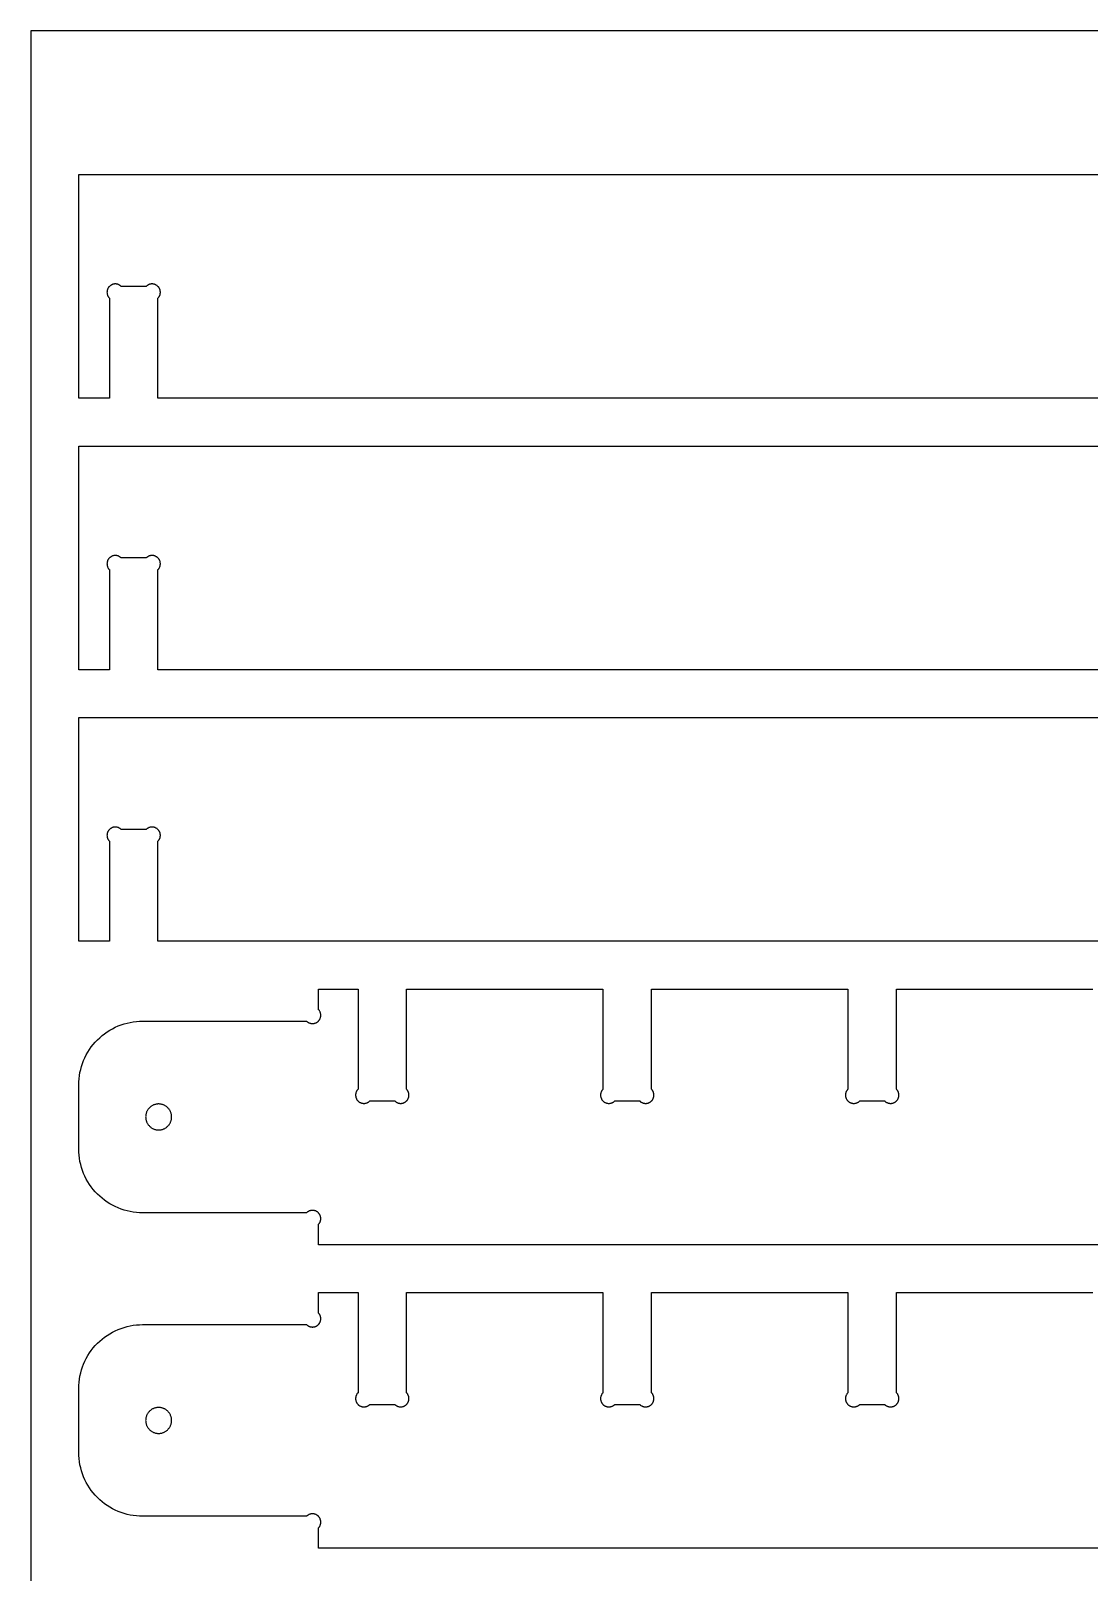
# Model space of a CAD drawing. Header units: inches. Extents: x 0 to 96, y 0 to 48.
# Drawn here: x 0 to 16.56, y 23.88 to 48 of the extents above; entities that cross this region are included whole.
import ezdxf

# ---------------------------------------------------------------- set-up
doc = ezdxf.new("R2010")
doc.units = ezdxf.units.IN
doc.header["$MEASUREMENT"] = 0
for name, color, linetype in [('CUT_INSIDE', 5, 'Continuous'), ('CUT_OUTSIDE', 1, 'Continuous'), ('SHEET_REF_DO_NOT_CUT', 8, 'Continuous')]:
    doc.layers.add(name, color=color, linetype=linetype)

msp = doc.modelspace()

# ---------------------------------------------------------------- linework, layer by layer
at = {"layer": 'CUT_INSIDE'}
for points in [[(2.2028, 31.01), (2.202, 31.0199), (2.2008, 31.0298), (2.1991, 31.0396), (2.1969, 31.0493), (2.1943, 31.0589), (2.1911, 31.0684), (2.1875, 31.0777), (2.1835, 31.0868), (2.179, 31.0957), (2.1741, 31.1044), (2.1688, 31.1128), (2.1631, 31.1209), (2.1569, 31.1288), (2.1504, 31.1363), (2.1435, 31.1435), (2.1363, 31.1504), (2.1288, 31.1569), (2.1209, 31.1631), (2.1128, 31.1688), (2.1044, 31.1741), (2.0957, 31.179), (2.0868, 31.1835), (2.0777, 31.1875), (2.0684, 31.1911), (2.0589, 31.1943), (2.0493, 31.1969), (2.0396, 31.1991), (2.0298, 31.2008), (2.0199, 31.202), (2.01, 31.2028), (2, 31.203), (1.99, 31.2028), (1.9801, 31.202), (1.9702, 31.2008), (1.9604, 31.1991), (1.9507, 31.1969), (1.9411, 31.1943), (1.9316, 31.1911), (1.9223, 31.1875), (1.9132, 31.1835), (1.9043, 31.179), (1.8956, 31.1741), (1.8872, 31.1688), (1.8791, 31.1631), (1.8712, 31.1569), (1.8637, 31.1504), (1.8565, 31.1435), (1.8496, 31.1363), (1.8431, 31.1288), (1.8369, 31.1209), (1.8312, 31.1128), (1.8259, 31.1044), (1.821, 31.0957), (1.8165, 31.0868), (1.8125, 31.0777), (1.8089, 31.0684), (1.8057, 31.0589), (1.8031, 31.0493), (1.8009, 31.0396), (1.7992, 31.0298), (1.798, 31.0199), (1.7972, 31.01), (1.797, 31), (1.7972, 30.99), (1.798, 30.9801), (1.7992, 30.9702), (1.8009, 30.9604), (1.8031, 30.9507), (1.8057, 30.9411), (1.8089, 30.9316), (1.8125, 30.9223), (1.8165, 30.9132), (1.821, 30.9043), (1.8259, 30.8956), (1.8312, 30.8872), (1.8369, 30.8791), (1.8431, 30.8712), (1.8496, 30.8637), (1.8565, 30.8565), (1.8637, 30.8496), (1.8712, 30.8431), (1.8791, 30.8369), (1.8872, 30.8312), (1.8956, 30.8259), (1.9043, 30.821), (1.9132, 30.8165), (1.9223, 30.8125), (1.9316, 30.8089), (1.9411, 30.8057), (1.9507, 30.8031), (1.9604, 30.8009), (1.9702, 30.7992), (1.9801, 30.798), (1.99, 30.7972), (2, 30.797), (2.01, 30.7972), (2.0199, 30.798), (2.0298, 30.7992), (2.0396, 30.8009), (2.0493, 30.8031), (2.0589, 30.8057), (2.0684, 30.8089), (2.0777, 30.8125), (2.0868, 30.8165), (2.0957, 30.821), (2.1044, 30.8259), (2.1128, 30.8312), (2.1209, 30.8369), (2.1288, 30.8431), (2.1363, 30.8496), (2.1435, 30.8565), (2.1504, 30.8637), (2.1569, 30.8712), (2.1631, 30.8791), (2.1688, 30.8872), (2.1741, 30.8956), (2.179, 30.9043), (2.1835, 30.9132), (2.1875, 30.9223), (2.1911, 30.9316), (2.1943, 30.9411), (2.1969, 30.9507), (2.1991, 30.9604), (2.2008, 30.9702), (2.202, 30.9801), (2.2028, 30.99), (2.203, 31)], [(2.2028, 26.26), (2.202, 26.2699), (2.2008, 26.2798), (2.1991, 26.2896), (2.1969, 26.2993), (2.1943, 26.3089), (2.1911, 26.3184), (2.1875, 26.3277), (2.1835, 26.3368), (2.179, 26.3457), (2.1741, 26.3544), (2.1688, 26.3628), (2.1631, 26.3709), (2.1569, 26.3788), (2.1504, 26.3863), (2.1435, 26.3935), (2.1363, 26.4004), (2.1288, 26.4069), (2.1209, 26.4131), (2.1128, 26.4188), (2.1044, 26.4241), (2.0957, 26.429), (2.0868, 26.4335), (2.0777, 26.4375), (2.0684, 26.4411), (2.0589, 26.4443), (2.0493, 26.4469), (2.0396, 26.4491), (2.0298, 26.4508), (2.0199, 26.452), (2.01, 26.4528), (2, 26.453), (1.99, 26.4528), (1.9801, 26.452), (1.9702, 26.4508), (1.9604, 26.4491), (1.9507, 26.4469), (1.9411, 26.4443), (1.9316, 26.4411), (1.9223, 26.4375), (1.9132, 26.4335), (1.9043, 26.429), (1.8956, 26.4241), (1.8872, 26.4188), (1.8791, 26.4131), (1.8712, 26.4069), (1.8637, 26.4004), (1.8565, 26.3935), (1.8496, 26.3863), (1.8431, 26.3788), (1.8369, 26.3709), (1.8312, 26.3628), (1.8259, 26.3544), (1.821, 26.3457), (1.8165, 26.3368), (1.8125, 26.3277), (1.8089, 26.3184), (1.8057, 26.3089), (1.8031, 26.2993), (1.8009, 26.2896), (1.7992, 26.2798), (1.798, 26.2699), (1.7972, 26.26), (1.797, 26.25), (1.7972, 26.24), (1.798, 26.2301), (1.7992, 26.2202), (1.8009, 26.2104), (1.8031, 26.2007), (1.8057, 26.1911), (1.8089, 26.1816), (1.8125, 26.1723), (1.8165, 26.1632), (1.821, 26.1543), (1.8259, 26.1456), (1.8312, 26.1372), (1.8369, 26.1291), (1.8431, 26.1212), (1.8496, 26.1137), (1.8565, 26.1065), (1.8637, 26.0996), (1.8712, 26.0931), (1.8791, 26.0869), (1.8872, 26.0812), (1.8956, 26.0759), (1.9043, 26.071), (1.9132, 26.0665), (1.9223, 26.0625), (1.9316, 26.0589), (1.9411, 26.0557), (1.9507, 26.0531), (1.9604, 26.0509), (1.9702, 26.0492), (1.9801, 26.048), (1.99, 26.0472), (2, 26.047), (2.01, 26.0472), (2.0199, 26.048), (2.0298, 26.0492), (2.0396, 26.0509), (2.0493, 26.0531), (2.0589, 26.0557), (2.0684, 26.0589), (2.0777, 26.0625), (2.0868, 26.0665), (2.0957, 26.071), (2.1044, 26.0759), (2.1128, 26.0812), (2.1209, 26.0869), (2.1288, 26.0931), (2.1363, 26.0996), (2.1435, 26.1065), (2.1504, 26.1137), (2.1569, 26.1212), (2.1631, 26.1291), (2.1688, 26.1372), (2.1741, 26.1456), (2.179, 26.1543), (2.1835, 26.1632), (2.1875, 26.1723), (2.1911, 26.1816), (2.1943, 26.1911), (2.1969, 26.2007), (2.1991, 26.2104), (2.2008, 26.2202), (2.202, 26.2301), (2.2028, 26.24), (2.203, 26.25)]]:
    msp.add_lwpolyline(points, close=True, dxfattribs=at)
at = {"layer": 'CUT_OUTSIDE'}
for points in [[(31.511, 42.25), (1.989, 42.25), (1.989, 43.8162), (1.9934, 43.8208), (1.9976, 43.8256), (2.0015, 43.8306), (2.0052, 43.8359), (2.0086, 43.8412), (2.0117, 43.8468), (2.0146, 43.8525), (2.0172, 43.8583), (2.0195, 43.8643), (2.0215, 43.8703), (2.0232, 43.8765), (2.0246, 43.8827), (2.0257, 43.889), (2.0265, 43.8953), (2.0269, 43.9017), (2.0271, 43.9081), (2.0269, 43.9145), (2.0265, 43.9208), (2.0257, 43.9272), (2.0246, 43.9334), (2.0232, 43.9397), (2.0215, 43.9458), (2.0195, 43.9519), (2.0172, 43.9578), (2.0146, 43.9637), (2.0117, 43.9694), (2.0086, 43.9749), (2.0052, 43.9803), (2.0015, 43.9855), (1.9976, 43.9905), (1.9934, 43.9954), (1.989, 44), (1.9844, 44.0044), (1.9795, 44.0086), (1.9745, 44.0125), (1.9693, 44.0162), (1.9639, 44.0196), (1.9584, 44.0227), (1.9527, 44.0256), (1.9468, 44.0282), (1.9409, 44.0305), (1.9348, 44.0325), (1.9287, 44.0342), (1.9224, 44.0356), (1.9162, 44.0367), (1.9098, 44.0375), (1.9035, 44.0379), (1.8971, 44.0381), (1.8907, 44.0379), (1.8843, 44.0375), (1.878, 44.0367), (1.8717, 44.0356), (1.8655, 44.0342), (1.8593, 44.0325), (1.8533, 44.0305), (1.8473, 44.0282), (1.8415, 44.0256), (1.8358, 44.0227), (1.8302, 44.0196), (1.8249, 44.0162), (1.8196, 44.0125), (1.8146, 44.0086), (1.8098, 44.0044), (1.8052, 44), (1.4138, 44), (1.4092, 44.0044), (1.4044, 44.0086), (1.3994, 44.0125), (1.3941, 44.0162), (1.3888, 44.0196), (1.3832, 44.0227), (1.3775, 44.0256), (1.3717, 44.0282), (1.3657, 44.0305), (1.3597, 44.0325), (1.3535, 44.0342), (1.3473, 44.0356), (1.341, 44.0367), (1.3347, 44.0375), (1.3283, 44.0379), (1.3219, 44.0381), (1.3155, 44.0379), (1.3092, 44.0375), (1.3028, 44.0367), (1.2966, 44.0356), (1.2903, 44.0342), (1.2842, 44.0325), (1.2781, 44.0305), (1.2722, 44.0282), (1.2663, 44.0256), (1.2606, 44.0227), (1.2551, 44.0196), (1.2497, 44.0162), (1.2445, 44.0125), (1.2395, 44.0086), (1.2346, 44.0044), (1.23, 44), (1.2256, 43.9954), (1.2214, 43.9905), (1.2175, 43.9855), (1.2138, 43.9803), (1.2104, 43.9749), (1.2073, 43.9694), (1.2044, 43.9637), (1.2018, 43.9578), (1.1995, 43.9519), (1.1975, 43.9458), (1.1958, 43.9397), (1.1944, 43.9334), (1.1933, 43.9272), (1.1925, 43.9208), (1.1921, 43.9145), (1.1919, 43.9081), (1.1921, 43.9017), (1.1925, 43.8953), (1.1933, 43.889), (1.1944, 43.8827), (1.1958, 43.8765), (1.1975, 43.8703), (1.1995, 43.8643), (1.2018, 43.8583), (1.2044, 43.8525), (1.2073, 43.8468), (1.2104, 43.8412), (1.2138, 43.8359), (1.2175, 43.8306), (1.2214, 43.8256), (1.2256, 43.8208), (1.23, 43.8162), (1.23, 42.25), (0.75, 42.25), (0.75, 45.75), (32.75, 45.75)], [(31.511, 38), (1.989, 38), (1.989, 39.5662), (1.9934, 39.5708), (1.9976, 39.5756), (2.0015, 39.5806), (2.0052, 39.5859), (2.0086, 39.5912), (2.0117, 39.5968), (2.0146, 39.6025), (2.0172, 39.6083), (2.0195, 39.6143), (2.0215, 39.6203), (2.0232, 39.6265), (2.0246, 39.6327), (2.0257, 39.639), (2.0265, 39.6453), (2.0269, 39.6517), (2.0271, 39.6581), (2.0269, 39.6645), (2.0265, 39.6708), (2.0257, 39.6772), (2.0246, 39.6834), (2.0232, 39.6897), (2.0215, 39.6958), (2.0195, 39.7019), (2.0172, 39.7078), (2.0146, 39.7137), (2.0117, 39.7194), (2.0086, 39.7249), (2.0052, 39.7303), (2.0015, 39.7355), (1.9976, 39.7405), (1.9934, 39.7454), (1.989, 39.75), (1.9844, 39.7544), (1.9795, 39.7586), (1.9745, 39.7625), (1.9693, 39.7662), (1.9639, 39.7696), (1.9584, 39.7727), (1.9527, 39.7756), (1.9468, 39.7782), (1.9409, 39.7805), (1.9348, 39.7825), (1.9287, 39.7842), (1.9224, 39.7856), (1.9162, 39.7867), (1.9098, 39.7875), (1.9035, 39.7879), (1.8971, 39.7881), (1.8907, 39.7879), (1.8843, 39.7875), (1.878, 39.7867), (1.8717, 39.7856), (1.8655, 39.7842), (1.8593, 39.7825), (1.8533, 39.7805), (1.8473, 39.7782), (1.8415, 39.7756), (1.8358, 39.7727), (1.8302, 39.7696), (1.8249, 39.7662), (1.8196, 39.7625), (1.8146, 39.7586), (1.8098, 39.7544), (1.8052, 39.75), (1.4138, 39.75), (1.4092, 39.7544), (1.4044, 39.7586), (1.3994, 39.7625), (1.3941, 39.7662), (1.3888, 39.7696), (1.3832, 39.7727), (1.3775, 39.7756), (1.3717, 39.7782), (1.3657, 39.7805), (1.3597, 39.7825), (1.3535, 39.7842), (1.3473, 39.7856), (1.341, 39.7867), (1.3347, 39.7875), (1.3283, 39.7879), (1.3219, 39.7881), (1.3155, 39.7879), (1.3092, 39.7875), (1.3028, 39.7867), (1.2966, 39.7856), (1.2903, 39.7842), (1.2842, 39.7825), (1.2781, 39.7805), (1.2722, 39.7782), (1.2663, 39.7756), (1.2606, 39.7727), (1.2551, 39.7696), (1.2497, 39.7662), (1.2445, 39.7625), (1.2395, 39.7586), (1.2346, 39.7544), (1.23, 39.75), (1.2256, 39.7454), (1.2214, 39.7405), (1.2175, 39.7355), (1.2138, 39.7303), (1.2104, 39.7249), (1.2073, 39.7194), (1.2044, 39.7137), (1.2018, 39.7078), (1.1995, 39.7019), (1.1975, 39.6958), (1.1958, 39.6897), (1.1944, 39.6834), (1.1933, 39.6772), (1.1925, 39.6708), (1.1921, 39.6645), (1.1919, 39.6581), (1.1921, 39.6517), (1.1925, 39.6453), (1.1933, 39.639), (1.1944, 39.6327), (1.1958, 39.6265), (1.1975, 39.6203), (1.1995, 39.6143), (1.2018, 39.6083), (1.2044, 39.6025), (1.2073, 39.5968), (1.2104, 39.5912), (1.2138, 39.5859), (1.2175, 39.5806), (1.2214, 39.5756), (1.2256, 39.5708), (1.23, 39.5662), (1.23, 38), (0.75, 38), (0.75, 41.5), (32.75, 41.5)], [(31.511, 33.75), (1.989, 33.75), (1.989, 35.3162), (1.9934, 35.3208), (1.9976, 35.3256), (2.0015, 35.3306), (2.0052, 35.3359), (2.0086, 35.3412), (2.0117, 35.3468), (2.0146, 35.3525), (2.0172, 35.3583), (2.0195, 35.3643), (2.0215, 35.3703), (2.0232, 35.3765), (2.0246, 35.3827), (2.0257, 35.389), (2.0265, 35.3953), (2.0269, 35.4017), (2.0271, 35.4081), (2.0269, 35.4145), (2.0265, 35.4208), (2.0257, 35.4272), (2.0246, 35.4334), (2.0232, 35.4397), (2.0215, 35.4458), (2.0195, 35.4519), (2.0172, 35.4578), (2.0146, 35.4637), (2.0117, 35.4694), (2.0086, 35.4749), (2.0052, 35.4803), (2.0015, 35.4855), (1.9976, 35.4905), (1.9934, 35.4954), (1.989, 35.5), (1.9844, 35.5044), (1.9795, 35.5086), (1.9745, 35.5125), (1.9693, 35.5162), (1.9639, 35.5196), (1.9584, 35.5227), (1.9527, 35.5256), (1.9468, 35.5282), (1.9409, 35.5305), (1.9348, 35.5325), (1.9287, 35.5342), (1.9224, 35.5356), (1.9162, 35.5367), (1.9098, 35.5375), (1.9035, 35.5379), (1.8971, 35.5381), (1.8907, 35.5379), (1.8843, 35.5375), (1.878, 35.5367), (1.8717, 35.5356), (1.8655, 35.5342), (1.8593, 35.5325), (1.8533, 35.5305), (1.8473, 35.5282), (1.8415, 35.5256), (1.8358, 35.5227), (1.8302, 35.5196), (1.8249, 35.5162), (1.8196, 35.5125), (1.8146, 35.5086), (1.8098, 35.5044), (1.8052, 35.5), (1.4138, 35.5), (1.4092, 35.5044), (1.4044, 35.5086), (1.3994, 35.5125), (1.3941, 35.5162), (1.3888, 35.5196), (1.3832, 35.5227), (1.3775, 35.5256), (1.3717, 35.5282), (1.3657, 35.5305), (1.3597, 35.5325), (1.3535, 35.5342), (1.3473, 35.5356), (1.341, 35.5367), (1.3347, 35.5375), (1.3283, 35.5379), (1.3219, 35.5381), (1.3155, 35.5379), (1.3092, 35.5375), (1.3028, 35.5367), (1.2966, 35.5356), (1.2903, 35.5342), (1.2842, 35.5325), (1.2781, 35.5305), (1.2722, 35.5282), (1.2663, 35.5256), (1.2606, 35.5227), (1.2551, 35.5196), (1.2497, 35.5162), (1.2445, 35.5125), (1.2395, 35.5086), (1.2346, 35.5044), (1.23, 35.5), (1.2256, 35.4954), (1.2214, 35.4905), (1.2175, 35.4855), (1.2138, 35.4803), (1.2104, 35.4749), (1.2073, 35.4694), (1.2044, 35.4637), (1.2018, 35.4578), (1.1995, 35.4519), (1.1975, 35.4458), (1.1958, 35.4397), (1.1944, 35.4334), (1.1933, 35.4272), (1.1925, 35.4208), (1.1921, 35.4145), (1.1919, 35.4081), (1.1921, 35.4017), (1.1925, 35.3953), (1.1933, 35.389), (1.1944, 35.3827), (1.1958, 35.3765), (1.1975, 35.3703), (1.1995, 35.3643), (1.2018, 35.3583), (1.2044, 35.3525), (1.2073, 35.3468), (1.2104, 35.3412), (1.2138, 35.3359), (1.2175, 35.3306), (1.2214, 35.3256), (1.2256, 35.3208), (1.23, 35.3162), (1.23, 33.75), (0.75, 33.75), (0.75, 37.25), (32.75, 37.25)], [(17.0051, 29), (4.5, 29), (4.5, 29.3162), (4.5044, 29.3208), (4.5086, 29.3256), (4.5125, 29.3306), (4.5162, 29.3359), (4.5196, 29.3412), (4.5227, 29.3468), (4.5256, 29.3525), (4.5282, 29.3583), (4.5305, 29.3643), (4.5325, 29.3703), (4.5342, 29.3765), (4.5356, 29.3827), (4.5367, 29.389), (4.5375, 29.3953), (4.5379, 29.4017), (4.5381, 29.4081), (4.5379, 29.4145), (4.5375, 29.4208), (4.5367, 29.4272), (4.5356, 29.4334), (4.5342, 29.4397), (4.5325, 29.4458), (4.5305, 29.4519), (4.5282, 29.4578), (4.5256, 29.4637), (4.5227, 29.4694), (4.5196, 29.4749), (4.5162, 29.4803), (4.5125, 29.4855), (4.5086, 29.4905), (4.5044, 29.4954), (4.5, 29.5), (4.4954, 29.5044), (4.4905, 29.5086), (4.4855, 29.5125), (4.4803, 29.5162), (4.4749, 29.5196), (4.4694, 29.5227), (4.4637, 29.5256), (4.4578, 29.5282), (4.4519, 29.5305), (4.4458, 29.5325), (4.4397, 29.5342), (4.4334, 29.5356), (4.4272, 29.5367), (4.4208, 29.5375), (4.4145, 29.5379), (4.4081, 29.5381), (4.4017, 29.5379), (4.3953, 29.5375), (4.389, 29.5367), (4.3827, 29.5356), (4.3765, 29.5342), (4.3703, 29.5325), (4.3643, 29.5305), (4.3583, 29.5282), (4.3525, 29.5256), (4.3468, 29.5227), (4.3412, 29.5196), (4.3359, 29.5162), (4.3306, 29.5125), (4.3256, 29.5086), (4.3208, 29.5044), (4.3162, 29.5), (1.75, 29.5), (1.7009, 29.5012), (1.652, 29.5048), (1.6033, 29.5108), (1.5549, 29.5192), (1.507, 29.53), (1.4597, 29.5431), (1.4131, 29.5585), (1.3673, 29.5761), (1.3224, 29.596), (1.2786, 29.6181), (1.2359, 29.6423), (1.1944, 29.6685), (1.1543, 29.6968), (1.1156, 29.727), (1.0784, 29.759), (1.0429, 29.7929), (1.009, 29.8284), (0.977, 29.8656), (0.9468, 29.9043), (0.9185, 29.9444), (0.8923, 29.9859), (0.8681, 30.0286), (0.846, 30.0724), (0.8261, 30.1173), (0.8085, 30.1631), (0.7931, 30.2097), (0.78, 30.257), (0.7692, 30.3049), (0.7608, 30.3533), (0.7548, 30.402), (0.7512, 30.4509), (0.75, 30.5), (0.75, 31.5), (0.7512, 31.5491), (0.7548, 31.598), (0.7608, 31.6467), (0.7692, 31.6951), (0.78, 31.743), (0.7931, 31.7903), (0.8085, 31.8369), (0.8261, 31.8827), (0.846, 31.9276), (0.8681, 31.9714), (0.8923, 32.0141), (0.9185, 32.0556), (0.9468, 32.0957), (0.977, 32.1344), (1.009, 32.1716), (1.0429, 32.2071), (1.0784, 32.241), (1.1156, 32.273), (1.1543, 32.3032), (1.1944, 32.3315), (1.2359, 32.3577), (1.2786, 32.3819), (1.3224, 32.404), (1.3673, 32.4239), (1.4131, 32.4415), (1.4597, 32.4569), (1.507, 32.47), (1.5549, 32.4808), (1.6033, 32.4892), (1.652, 32.4952), (1.7009, 32.4988), (1.75, 32.5), (4.3162, 32.5), (4.3208, 32.4956), (4.3256, 32.4914), (4.3306, 32.4875), (4.3359, 32.4838), (4.3412, 32.4804), (4.3468, 32.4773), (4.3525, 32.4744), (4.3583, 32.4718), (4.3643, 32.4695), (4.3703, 32.4675), (4.3765, 32.4658), (4.3827, 32.4644), (4.389, 32.4633), (4.3953, 32.4625), (4.4017, 32.4621), (4.4081, 32.4619), (4.4145, 32.4621), (4.4208, 32.4625), (4.4272, 32.4633), (4.4334, 32.4644), (4.4397, 32.4658), (4.4458, 32.4675), (4.4519, 32.4695), (4.4578, 32.4718), (4.4637, 32.4744), (4.4694, 32.4773), (4.4749, 32.4804), (4.4803, 32.4838), (4.4855, 32.4875), (4.4905, 32.4914), (4.4954, 32.4956), (4.5, 32.5), (4.5044, 32.5046), (4.5086, 32.5095), (4.5125, 32.5145), (4.5162, 32.5197), (4.5196, 32.5251), (4.5227, 32.5306), (4.5256, 32.5363), (4.5282, 32.5422), (4.5305, 32.5481), (4.5325, 32.5542), (4.5342, 32.5603), (4.5356, 32.5666), (4.5367, 32.5728), (4.5375, 32.5792), (4.5379, 32.5855), (4.5381, 32.5919), (4.5379, 32.5983), (4.5375, 32.6047), (4.5367, 32.611), (4.5356, 32.6173), (4.5342, 32.6235), (4.5325, 32.6297), (4.5305, 32.6357), (4.5282, 32.6417), (4.5256, 32.6475), (4.5227, 32.6532), (4.5196, 32.6588), (4.5162, 32.6641), (4.5125, 32.6694), (4.5086, 32.6744), (4.5044, 32.6792), (4.5, 32.6838), (4.5, 33), (5.1205, 33), (5.1205, 31.4338), (5.1161, 31.4292), (5.1119, 31.4244), (5.108, 31.4194), (5.1043, 31.4141), (5.1009, 31.4088), (5.0978, 31.4032), (5.0949, 31.3975), (5.0923, 31.3917), (5.09, 31.3857), (5.088, 31.3797), (5.0863, 31.3735), (5.0849, 31.3673), (5.0838, 31.361), (5.083, 31.3547), (5.0826, 31.3483), (5.0824, 31.3419), (5.0826, 31.3355), (5.083, 31.3292), (5.0838, 31.3228), (5.0849, 31.3166), (5.0863, 31.3103), (5.088, 31.3042), (5.09, 31.2981), (5.0923, 31.2922), (5.0949, 31.2863), (5.0978, 31.2806), (5.1009, 31.2751), (5.1043, 31.2697), (5.108, 31.2645), (5.1119, 31.2595), (5.1161, 31.2546), (5.1205, 31.25), (5.1251, 31.2456), (5.13, 31.2414), (5.135, 31.2375), (5.1402, 31.2338), (5.1456, 31.2304), (5.1511, 31.2273), (5.1568, 31.2244), (5.1627, 31.2218), (5.1686, 31.2195), (5.1747, 31.2175), (5.1808, 31.2158), (5.1871, 31.2144), (5.1933, 31.2133), (5.1997, 31.2125), (5.206, 31.2121), (5.2124, 31.2119), (5.2188, 31.2121), (5.2252, 31.2125), (5.2315, 31.2133), (5.2378, 31.2144), (5.244, 31.2158), (5.2502, 31.2175), (5.2562, 31.2195), (5.2622, 31.2218), (5.268, 31.2244), (5.2737, 31.2273), (5.2793, 31.2304), (5.2846, 31.2338), (5.2899, 31.2375), (5.2949, 31.2414), (5.2997, 31.2456), (5.3043, 31.25), (5.6957, 31.25), (5.7003, 31.2456), (5.7051, 31.2414), (5.7101, 31.2375), (5.7154, 31.2338), (5.7207, 31.2304), (5.7263, 31.2273), (5.732, 31.2244), (5.7378, 31.2218), (5.7438, 31.2195), (5.7498, 31.2175), (5.756, 31.2158), (5.7622, 31.2144), (5.7685, 31.2133), (5.7748, 31.2125), (5.7812, 31.2121), (5.7876, 31.2119), (5.794, 31.2121), (5.8003, 31.2125), (5.8067, 31.2133), (5.8129, 31.2144), (5.8192, 31.2158), (5.8253, 31.2175), (5.8314, 31.2195), (5.8373, 31.2218), (5.8432, 31.2244), (5.8489, 31.2273), (5.8544, 31.2304), (5.8598, 31.2338), (5.865, 31.2375), (5.87, 31.2414), (5.8749, 31.2456), (5.8795, 31.25), (5.8839, 31.2546), (5.8881, 31.2595), (5.892, 31.2645), (5.8957, 31.2697), (5.8991, 31.2751), (5.9022, 31.2806), (5.9051, 31.2863), (5.9077, 31.2922), (5.91, 31.2981), (5.912, 31.3042), (5.9137, 31.3103), (5.9151, 31.3166), (5.9162, 31.3228), (5.917, 31.3292), (5.9174, 31.3355), (5.9176, 31.3419), (5.9174, 31.3483), (5.917, 31.3547), (5.9162, 31.361), (5.9151, 31.3673), (5.9137, 31.3735), (5.912, 31.3797), (5.91, 31.3857), (5.9077, 31.3917), (5.9051, 31.3975), (5.9022, 31.4032), (5.8991, 31.4088), (5.8957, 31.4141), (5.892, 31.4194), (5.8881, 31.4244), (5.8839, 31.4292), (5.8795, 31.4338), (5.8795, 33), (8.9538, 33), (8.9538, 31.4338), (8.9494, 31.4292), (8.9453, 31.4244), (8.9413, 31.4194), (8.9377, 31.4141), (8.9343, 31.4088), (8.9311, 31.4032), (8.9282, 31.3975), (8.9257, 31.3917), (8.9234, 31.3857), (8.9214, 31.3797), (8.9197, 31.3735), (8.9183, 31.3673), (8.9172, 31.361), (8.9164, 31.3547), (8.9159, 31.3483), (8.9158, 31.3419), (8.9159, 31.3355), (8.9164, 31.3292), (8.9172, 31.3228), (8.9183, 31.3166), (8.9197, 31.3103), (8.9214, 31.3042), (8.9234, 31.2981), (8.9257, 31.2922), (8.9282, 31.2863), (8.9311, 31.2806), (8.9343, 31.2751), (8.9377, 31.2697), (8.9413, 31.2645), (8.9453, 31.2595), (8.9494, 31.2546), (8.9538, 31.25), (8.9585, 31.2456), (8.9633, 31.2414), (8.9683, 31.2375), (8.9735, 31.2338), (8.9789, 31.2304), (8.9845, 31.2273), (8.9902, 31.2244), (8.996, 31.2218), (9.002, 31.2195), (9.008, 31.2175), (9.0142, 31.2158), (9.0204, 31.2144), (9.0267, 31.2133), (9.033, 31.2125), (9.0394, 31.2121), (9.0458, 31.2119), (9.0521, 31.2121), (9.0585, 31.2125), (9.0648, 31.2133), (9.0711, 31.2144), (9.0773, 31.2158), (9.0835, 31.2175), (9.0896, 31.2195), (9.0955, 31.2218), (9.1013, 31.2244), (9.107, 31.2273), (9.1126, 31.2304), (9.118, 31.2338), (9.1232, 31.2375), (9.1282, 31.2414), (9.1331, 31.2456), (9.1377, 31.25), (9.529, 31.25), (9.5336, 31.2456), (9.5384, 31.2414), (9.5435, 31.2375), (9.5487, 31.2338), (9.5541, 31.2304), (9.5596, 31.2273), (9.5653, 31.2244), (9.5712, 31.2218), (9.5771, 31.2195), (9.5832, 31.2175), (9.5893, 31.2158), (9.5955, 31.2144), (9.6018, 31.2133), (9.6082, 31.2125), (9.6145, 31.2121), (9.6209, 31.2119), (9.6273, 31.2121), (9.6337, 31.2125), (9.64, 31.2133), (9.6463, 31.2144), (9.6525, 31.2158), (9.6586, 31.2175), (9.6647, 31.2195), (9.6707, 31.2218), (9.6765, 31.2244), (9.6822, 31.2273), (9.6877, 31.2304), (9.6931, 31.2338), (9.6984, 31.2375), (9.7034, 31.2414), (9.7082, 31.2456), (9.7128, 31.25), (9.7172, 31.2546), (9.7214, 31.2595), (9.7253, 31.2645), (9.729, 31.2697), (9.7324, 31.2751), (9.7356, 31.2806), (9.7384, 31.2863), (9.741, 31.2922), (9.7433, 31.2981), (9.7453, 31.3042), (9.747, 31.3103), (9.7484, 31.3166), (9.7495, 31.3228), (9.7503, 31.3292), (9.7508, 31.3355), (9.7509, 31.3419), (9.7508, 31.3483), (9.7503, 31.3547), (9.7495, 31.361), (9.7484, 31.3673), (9.747, 31.3735), (9.7453, 31.3797), (9.7433, 31.3857), (9.741, 31.3917), (9.7384, 31.3975), (9.7356, 31.4032), (9.7324, 31.4088), (9.729, 31.4141), (9.7253, 31.4194), (9.7214, 31.4244), (9.7172, 31.4292), (9.7128, 31.4338), (9.7128, 33), (12.7872, 33), (12.7872, 31.4338), (12.7828, 31.4292), (12.7786, 31.4244), (12.7747, 31.4194), (12.771, 31.4141), (12.7676, 31.4088), (12.7644, 31.4032), (12.7616, 31.3975), (12.759, 31.3917), (12.7567, 31.3857), (12.7547, 31.3797), (12.753, 31.3735), (12.7516, 31.3673), (12.7505, 31.361), (12.7497, 31.3547), (12.7492, 31.3483), (12.7491, 31.3419), (12.7492, 31.3355), (12.7497, 31.3292), (12.7505, 31.3228), (12.7516, 31.3166), (12.753, 31.3103), (12.7547, 31.3042), (12.7567, 31.2981), (12.759, 31.2922), (12.7616, 31.2863), (12.7644, 31.2806), (12.7676, 31.2751), (12.771, 31.2697), (12.7747, 31.2645), (12.7786, 31.2595), (12.7828, 31.2546), (12.7872, 31.25), (12.7918, 31.2456), (12.7966, 31.2414), (12.8016, 31.2375), (12.8069, 31.2338), (12.8123, 31.2304), (12.8178, 31.2273), (12.8235, 31.2244), (12.8293, 31.2218), (12.8353, 31.2195), (12.8414, 31.2175), (12.8475, 31.2158), (12.8537, 31.2144), (12.86, 31.2133), (12.8663, 31.2125), (12.8727, 31.2121), (12.8791, 31.2119), (12.8855, 31.2121), (12.8918, 31.2125), (12.8982, 31.2133), (12.9045, 31.2144), (12.9107, 31.2158), (12.9168, 31.2175), (12.9229, 31.2195), (12.9288, 31.2218), (12.9347, 31.2244), (12.9404, 31.2273), (12.9459, 31.2304), (12.9513, 31.2338), (12.9565, 31.2375), (12.9616, 31.2414), (12.9664, 31.2456), (12.971, 31.25), (13.3623, 31.25), (13.3669, 31.2456), (13.3718, 31.2414), (13.3768, 31.2375), (13.382, 31.2338), (13.3874, 31.2304), (13.393, 31.2273), (13.3987, 31.2244), (13.4045, 31.2218), (13.4104, 31.2195), (13.4165, 31.2175), (13.4227, 31.2158), (13.4289, 31.2144), (13.4352, 31.2133), (13.4415, 31.2125), (13.4479, 31.2121), (13.4542, 31.2119), (13.4606, 31.2121), (13.467, 31.2125), (13.4733, 31.2133), (13.4796, 31.2144), (13.4858, 31.2158), (13.492, 31.2175), (13.498, 31.2195), (13.504, 31.2218), (13.5098, 31.2244), (13.5155, 31.2273), (13.5211, 31.2304), (13.5265, 31.2338), (13.5317, 31.2375), (13.5367, 31.2414), (13.5415, 31.2456), (13.5462, 31.25), (13.5506, 31.2546), (13.5547, 31.2595), (13.5587, 31.2645), (13.5623, 31.2697), (13.5657, 31.2751), (13.5689, 31.2806), (13.5718, 31.2863), (13.5743, 31.2922), (13.5766, 31.2981), (13.5786, 31.3042), (13.5803, 31.3103), (13.5817, 31.3166), (13.5828, 31.3228), (13.5836, 31.3292), (13.5841, 31.3355), (13.5842, 31.3419), (13.5841, 31.3483), (13.5836, 31.3547), (13.5828, 31.361), (13.5817, 31.3673), (13.5803, 31.3735), (13.5786, 31.3797), (13.5766, 31.3857), (13.5743, 31.3917), (13.5718, 31.3975), (13.5689, 31.4032), (13.5657, 31.4088), (13.5623, 31.4141), (13.5587, 31.4194), (13.5547, 31.4244), (13.5506, 31.4292), (13.5462, 31.4338), (13.5462, 33), (16.6205, 33)], [(17.0051, 24.25), (4.5, 24.25), (4.5, 24.5662), (4.5044, 24.5708), (4.5086, 24.5756), (4.5125, 24.5806), (4.5162, 24.5859), (4.5196, 24.5912), (4.5227, 24.5968), (4.5256, 24.6025), (4.5282, 24.6083), (4.5305, 24.6143), (4.5325, 24.6203), (4.5342, 24.6265), (4.5356, 24.6327), (4.5367, 24.639), (4.5375, 24.6453), (4.5379, 24.6517), (4.5381, 24.6581), (4.5379, 24.6645), (4.5375, 24.6708), (4.5367, 24.6772), (4.5356, 24.6834), (4.5342, 24.6897), (4.5325, 24.6958), (4.5305, 24.7019), (4.5282, 24.7078), (4.5256, 24.7137), (4.5227, 24.7194), (4.5196, 24.7249), (4.5162, 24.7303), (4.5125, 24.7355), (4.5086, 24.7405), (4.5044, 24.7454), (4.5, 24.75), (4.4954, 24.7544), (4.4905, 24.7586), (4.4855, 24.7625), (4.4803, 24.7662), (4.4749, 24.7696), (4.4694, 24.7727), (4.4637, 24.7756), (4.4578, 24.7782), (4.4519, 24.7805), (4.4458, 24.7825), (4.4397, 24.7842), (4.4334, 24.7856), (4.4272, 24.7867), (4.4208, 24.7875), (4.4145, 24.7879), (4.4081, 24.7881), (4.4017, 24.7879), (4.3953, 24.7875), (4.389, 24.7867), (4.3827, 24.7856), (4.3765, 24.7842), (4.3703, 24.7825), (4.3643, 24.7805), (4.3583, 24.7782), (4.3525, 24.7756), (4.3468, 24.7727), (4.3412, 24.7696), (4.3359, 24.7662), (4.3306, 24.7625), (4.3256, 24.7586), (4.3208, 24.7544), (4.3162, 24.75), (1.75, 24.75), (1.7009, 24.7512), (1.652, 24.7548), (1.6033, 24.7608), (1.5549, 24.7692), (1.507, 24.78), (1.4597, 24.7931), (1.4131, 24.8085), (1.3673, 24.8261), (1.3224, 24.846), (1.2786, 24.8681), (1.2359, 24.8923), (1.1944, 24.9185), (1.1543, 24.9468), (1.1156, 24.977), (1.0784, 25.009), (1.0429, 25.0429), (1.009, 25.0784), (0.977, 25.1156), (0.9468, 25.1543), (0.9185, 25.1944), (0.8923, 25.2359), (0.8681, 25.2786), (0.846, 25.3224), (0.8261, 25.3673), (0.8085, 25.4131), (0.7931, 25.4597), (0.78, 25.507), (0.7692, 25.5549), (0.7608, 25.6033), (0.7548, 25.652), (0.7512, 25.7009), (0.75, 25.75), (0.75, 26.75), (0.7512, 26.7991), (0.7548, 26.848), (0.7608, 26.8967), (0.7692, 26.9451), (0.78, 26.993), (0.7931, 27.0403), (0.8085, 27.0869), (0.8261, 27.1327), (0.846, 27.1776), (0.8681, 27.2214), (0.8923, 27.2641), (0.9185, 27.3056), (0.9468, 27.3457), (0.977, 27.3844), (1.009, 27.4216), (1.0429, 27.4571), (1.0784, 27.491), (1.1156, 27.523), (1.1543, 27.5532), (1.1944, 27.5815), (1.2359, 27.6077), (1.2786, 27.6319), (1.3224, 27.654), (1.3673, 27.6739), (1.4131, 27.6915), (1.4597, 27.7069), (1.507, 27.72), (1.5549, 27.7308), (1.6033, 27.7392), (1.652, 27.7452), (1.7009, 27.7488), (1.75, 27.75), (4.3162, 27.75), (4.3208, 27.7456), (4.3256, 27.7414), (4.3306, 27.7375), (4.3359, 27.7338), (4.3412, 27.7304), (4.3468, 27.7273), (4.3525, 27.7244), (4.3583, 27.7218), (4.3643, 27.7195), (4.3703, 27.7175), (4.3765, 27.7158), (4.3827, 27.7144), (4.389, 27.7133), (4.3953, 27.7125), (4.4017, 27.7121), (4.4081, 27.7119), (4.4145, 27.7121), (4.4208, 27.7125), (4.4272, 27.7133), (4.4334, 27.7144), (4.4397, 27.7158), (4.4458, 27.7175), (4.4519, 27.7195), (4.4578, 27.7218), (4.4637, 27.7244), (4.4694, 27.7273), (4.4749, 27.7304), (4.4803, 27.7338), (4.4855, 27.7375), (4.4905, 27.7414), (4.4954, 27.7456), (4.5, 27.75), (4.5044, 27.7546), (4.5086, 27.7595), (4.5125, 27.7645), (4.5162, 27.7697), (4.5196, 27.7751), (4.5227, 27.7806), (4.5256, 27.7863), (4.5282, 27.7922), (4.5305, 27.7981), (4.5325, 27.8042), (4.5342, 27.8103), (4.5356, 27.8166), (4.5367, 27.8228), (4.5375, 27.8292), (4.5379, 27.8355), (4.5381, 27.8419), (4.5379, 27.8483), (4.5375, 27.8547), (4.5367, 27.861), (4.5356, 27.8673), (4.5342, 27.8735), (4.5325, 27.8797), (4.5305, 27.8857), (4.5282, 27.8917), (4.5256, 27.8975), (4.5227, 27.9032), (4.5196, 27.9088), (4.5162, 27.9141), (4.5125, 27.9194), (4.5086, 27.9244), (4.5044, 27.9292), (4.5, 27.9338), (4.5, 28.25), (5.1205, 28.25), (5.1205, 26.6838), (5.1161, 26.6792), (5.1119, 26.6744), (5.108, 26.6694), (5.1043, 26.6641), (5.1009, 26.6588), (5.0978, 26.6532), (5.0949, 26.6475), (5.0923, 26.6417), (5.09, 26.6357), (5.088, 26.6297), (5.0863, 26.6235), (5.0849, 26.6173), (5.0838, 26.611), (5.083, 26.6047), (5.0826, 26.5983), (5.0824, 26.5919), (5.0826, 26.5855), (5.083, 26.5792), (5.0838, 26.5728), (5.0849, 26.5666), (5.0863, 26.5603), (5.088, 26.5542), (5.09, 26.5481), (5.0923, 26.5422), (5.0949, 26.5363), (5.0978, 26.5306), (5.1009, 26.5251), (5.1043, 26.5197), (5.108, 26.5145), (5.1119, 26.5095), (5.1161, 26.5046), (5.1205, 26.5), (5.1251, 26.4956), (5.13, 26.4914), (5.135, 26.4875), (5.1402, 26.4838), (5.1456, 26.4804), (5.1511, 26.4773), (5.1568, 26.4744), (5.1627, 26.4718), (5.1686, 26.4695), (5.1747, 26.4675), (5.1808, 26.4658), (5.1871, 26.4644), (5.1933, 26.4633), (5.1997, 26.4625), (5.206, 26.4621), (5.2124, 26.4619), (5.2188, 26.4621), (5.2252, 26.4625), (5.2315, 26.4633), (5.2378, 26.4644), (5.244, 26.4658), (5.2502, 26.4675), (5.2562, 26.4695), (5.2622, 26.4718), (5.268, 26.4744), (5.2737, 26.4773), (5.2793, 26.4804), (5.2846, 26.4838), (5.2899, 26.4875), (5.2949, 26.4914), (5.2997, 26.4956), (5.3043, 26.5), (5.6957, 26.5), (5.7003, 26.4956), (5.7051, 26.4914), (5.7101, 26.4875), (5.7154, 26.4838), (5.7207, 26.4804), (5.7263, 26.4773), (5.732, 26.4744), (5.7378, 26.4718), (5.7438, 26.4695), (5.7498, 26.4675), (5.756, 26.4658), (5.7622, 26.4644), (5.7685, 26.4633), (5.7748, 26.4625), (5.7812, 26.4621), (5.7876, 26.4619), (5.794, 26.4621), (5.8003, 26.4625), (5.8067, 26.4633), (5.8129, 26.4644), (5.8192, 26.4658), (5.8253, 26.4675), (5.8314, 26.4695), (5.8373, 26.4718), (5.8432, 26.4744), (5.8489, 26.4773), (5.8544, 26.4804), (5.8598, 26.4838), (5.865, 26.4875), (5.87, 26.4914), (5.8749, 26.4956), (5.8795, 26.5), (5.8839, 26.5046), (5.8881, 26.5095), (5.892, 26.5145), (5.8957, 26.5197), (5.8991, 26.5251), (5.9022, 26.5306), (5.9051, 26.5363), (5.9077, 26.5422), (5.91, 26.5481), (5.912, 26.5542), (5.9137, 26.5603), (5.9151, 26.5666), (5.9162, 26.5728), (5.917, 26.5792), (5.9174, 26.5855), (5.9176, 26.5919), (5.9174, 26.5983), (5.917, 26.6047), (5.9162, 26.611), (5.9151, 26.6173), (5.9137, 26.6235), (5.912, 26.6297), (5.91, 26.6357), (5.9077, 26.6417), (5.9051, 26.6475), (5.9022, 26.6532), (5.8991, 26.6588), (5.8957, 26.6641), (5.892, 26.6694), (5.8881, 26.6744), (5.8839, 26.6792), (5.8795, 26.6838), (5.8795, 28.25), (8.9538, 28.25), (8.9538, 26.6838), (8.9494, 26.6792), (8.9453, 26.6744), (8.9413, 26.6694), (8.9377, 26.6641), (8.9343, 26.6588), (8.9311, 26.6532), (8.9282, 26.6475), (8.9257, 26.6417), (8.9234, 26.6357), (8.9214, 26.6297), (8.9197, 26.6235), (8.9183, 26.6173), (8.9172, 26.611), (8.9164, 26.6047), (8.9159, 26.5983), (8.9158, 26.5919), (8.9159, 26.5855), (8.9164, 26.5792), (8.9172, 26.5728), (8.9183, 26.5666), (8.9197, 26.5603), (8.9214, 26.5542), (8.9234, 26.5481), (8.9257, 26.5422), (8.9282, 26.5363), (8.9311, 26.5306), (8.9343, 26.5251), (8.9377, 26.5197), (8.9413, 26.5145), (8.9453, 26.5095), (8.9494, 26.5046), (8.9538, 26.5), (8.9585, 26.4956), (8.9633, 26.4914), (8.9683, 26.4875), (8.9735, 26.4838), (8.9789, 26.4804), (8.9845, 26.4773), (8.9902, 26.4744), (8.996, 26.4718), (9.002, 26.4695), (9.008, 26.4675), (9.0142, 26.4658), (9.0204, 26.4644), (9.0267, 26.4633), (9.033, 26.4625), (9.0394, 26.4621), (9.0458, 26.4619), (9.0521, 26.4621), (9.0585, 26.4625), (9.0648, 26.4633), (9.0711, 26.4644), (9.0773, 26.4658), (9.0835, 26.4675), (9.0896, 26.4695), (9.0955, 26.4718), (9.1013, 26.4744), (9.107, 26.4773), (9.1126, 26.4804), (9.118, 26.4838), (9.1232, 26.4875), (9.1282, 26.4914), (9.1331, 26.4956), (9.1377, 26.5), (9.529, 26.5), (9.5336, 26.4956), (9.5384, 26.4914), (9.5435, 26.4875), (9.5487, 26.4838), (9.5541, 26.4804), (9.5596, 26.4773), (9.5653, 26.4744), (9.5712, 26.4718), (9.5771, 26.4695), (9.5832, 26.4675), (9.5893, 26.4658), (9.5955, 26.4644), (9.6018, 26.4633), (9.6082, 26.4625), (9.6145, 26.4621), (9.6209, 26.4619), (9.6273, 26.4621), (9.6337, 26.4625), (9.64, 26.4633), (9.6463, 26.4644), (9.6525, 26.4658), (9.6586, 26.4675), (9.6647, 26.4695), (9.6707, 26.4718), (9.6765, 26.4744), (9.6822, 26.4773), (9.6877, 26.4804), (9.6931, 26.4838), (9.6984, 26.4875), (9.7034, 26.4914), (9.7082, 26.4956), (9.7128, 26.5), (9.7172, 26.5046), (9.7214, 26.5095), (9.7253, 26.5145), (9.729, 26.5197), (9.7324, 26.5251), (9.7356, 26.5306), (9.7384, 26.5363), (9.741, 26.5422), (9.7433, 26.5481), (9.7453, 26.5542), (9.747, 26.5603), (9.7484, 26.5666), (9.7495, 26.5728), (9.7503, 26.5792), (9.7508, 26.5855), (9.7509, 26.5919), (9.7508, 26.5983), (9.7503, 26.6047), (9.7495, 26.611), (9.7484, 26.6173), (9.747, 26.6235), (9.7453, 26.6297), (9.7433, 26.6357), (9.741, 26.6417), (9.7384, 26.6475), (9.7356, 26.6532), (9.7324, 26.6588), (9.729, 26.6641), (9.7253, 26.6694), (9.7214, 26.6744), (9.7172, 26.6792), (9.7128, 26.6838), (9.7128, 28.25), (12.7872, 28.25), (12.7872, 26.6838), (12.7828, 26.6792), (12.7786, 26.6744), (12.7747, 26.6694), (12.771, 26.6641), (12.7676, 26.6588), (12.7644, 26.6532), (12.7616, 26.6475), (12.759, 26.6417), (12.7567, 26.6357), (12.7547, 26.6297), (12.753, 26.6235), (12.7516, 26.6173), (12.7505, 26.611), (12.7497, 26.6047), (12.7492, 26.5983), (12.7491, 26.5919), (12.7492, 26.5855), (12.7497, 26.5792), (12.7505, 26.5728), (12.7516, 26.5666), (12.753, 26.5603), (12.7547, 26.5542), (12.7567, 26.5481), (12.759, 26.5422), (12.7616, 26.5363), (12.7644, 26.5306), (12.7676, 26.5251), (12.771, 26.5197), (12.7747, 26.5145), (12.7786, 26.5095), (12.7828, 26.5046), (12.7872, 26.5), (12.7918, 26.4956), (12.7966, 26.4914), (12.8016, 26.4875), (12.8069, 26.4838), (12.8123, 26.4804), (12.8178, 26.4773), (12.8235, 26.4744), (12.8293, 26.4718), (12.8353, 26.4695), (12.8414, 26.4675), (12.8475, 26.4658), (12.8537, 26.4644), (12.86, 26.4633), (12.8663, 26.4625), (12.8727, 26.4621), (12.8791, 26.4619), (12.8855, 26.4621), (12.8918, 26.4625), (12.8982, 26.4633), (12.9045, 26.4644), (12.9107, 26.4658), (12.9168, 26.4675), (12.9229, 26.4695), (12.9288, 26.4718), (12.9347, 26.4744), (12.9404, 26.4773), (12.9459, 26.4804), (12.9513, 26.4838), (12.9565, 26.4875), (12.9616, 26.4914), (12.9664, 26.4956), (12.971, 26.5), (13.3623, 26.5), (13.3669, 26.4956), (13.3718, 26.4914), (13.3768, 26.4875), (13.382, 26.4838), (13.3874, 26.4804), (13.393, 26.4773), (13.3987, 26.4744), (13.4045, 26.4718), (13.4104, 26.4695), (13.4165, 26.4675), (13.4227, 26.4658), (13.4289, 26.4644), (13.4352, 26.4633), (13.4415, 26.4625), (13.4479, 26.4621), (13.4542, 26.4619), (13.4606, 26.4621), (13.467, 26.4625), (13.4733, 26.4633), (13.4796, 26.4644), (13.4858, 26.4658), (13.492, 26.4675), (13.498, 26.4695), (13.504, 26.4718), (13.5098, 26.4744), (13.5155, 26.4773), (13.5211, 26.4804), (13.5265, 26.4838), (13.5317, 26.4875), (13.5367, 26.4914), (13.5415, 26.4956), (13.5462, 26.5), (13.5506, 26.5046), (13.5547, 26.5095), (13.5587, 26.5145), (13.5623, 26.5197), (13.5657, 26.5251), (13.5689, 26.5306), (13.5718, 26.5363), (13.5743, 26.5422), (13.5766, 26.5481), (13.5786, 26.5542), (13.5803, 26.5603), (13.5817, 26.5666), (13.5828, 26.5728), (13.5836, 26.5792), (13.5841, 26.5855), (13.5842, 26.5919), (13.5841, 26.5983), (13.5836, 26.6047), (13.5828, 26.611), (13.5817, 26.6173), (13.5803, 26.6235), (13.5786, 26.6297), (13.5766, 26.6357), (13.5743, 26.6417), (13.5718, 26.6475), (13.5689, 26.6532), (13.5657, 26.6588), (13.5623, 26.6641), (13.5587, 26.6694), (13.5547, 26.6744), (13.5506, 26.6792), (13.5462, 26.6838), (13.5462, 28.25), (16.6205, 28.25)]]:
    msp.add_lwpolyline(points, dxfattribs=at)
at = {"layer": 'SHEET_REF_DO_NOT_CUT'}
msp.add_lwpolyline([(0, 0), (96, 0), (96, 48), (0, 48)], close=True, dxfattribs=at)

doc.saveas('drawing.dxf')
